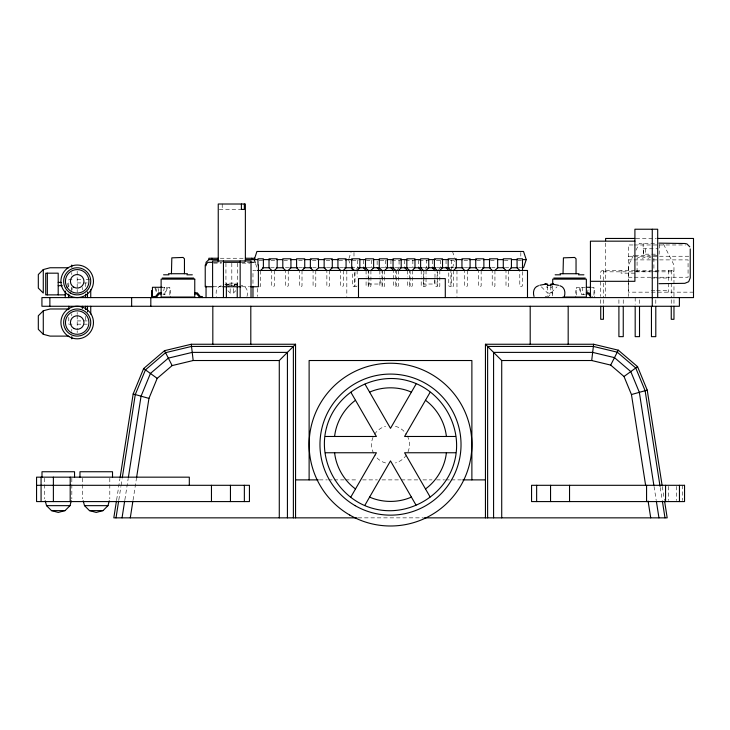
<?xml version="1.0" encoding="UTF-8"?>
<svg xmlns="http://www.w3.org/2000/svg" width="730" height="730" viewBox="0 0 730 730"><rect width="100%" height="100%" fill="white"/><g stroke="black" fill="none" stroke-linecap="round" stroke-linejoin="round"><path stroke-width="0.55" stroke-dasharray="3.65 2.74" d="M116.627 499.84L119.966 478.433M118.817 499.922L120.925 486.472M121.098 485.35L122.147 478.624M124.867 499.831L128.206 478.424M133.079 499.995L136.565 477.657M164.378 287.282L163.027 294.582L164.925 294.582L167.635 287.282M587.358 293.533L588.325 288.323M246.968 296.471C248.784 291.599 246.557 286.269 241.219 285.257M164.414 294.582L166.759 287.282M348.904 258.593L351.276 251.476M452.509 267.755L454.881 260.628M633.512 255.171L628.576 265.036L628.576 279.636M635.976 250.244L639.425 243.336L656.352 243.336M235.16 284.326L233.436 286.771L233.436 284.079L236.474 284.326L234.75 286.771L234.75 284.079L238.829 284.49M547.692 297.594L550.657 293.925L552.71 293.925M227.86 290.723L230.178 293.04L233.436 293.04L235.754 290.723M259.862 286.744L260.674 285.923L260.674 270.465M357.134 285.923L356.322 286.744L354.424 285.923L354.424 270.465M397.038 269.79L399.073 267.755L399.073 260.218M425.271 269.105L426.63 267.755L426.63 260.218M440.409 260.218L440.409 267.755L437.699 270.465L437.699 285.923L436.887 286.744L434.989 285.923L434.989 270.465M541.377 286.853L547.564 293.04L550.812 293.04L556.999 286.853M550.812 287.702L552.126 286.771M221.144 285.695C216.308 287.082 215.323 292.201 216.646 296.471M651.096 256.905L648.286 258.256L645.484 256.905L642.683 258.256L639.881 256.905L637.08 258.256L637.08 273.175M224.785 284.49L228.873 284.079L228.873 286.771L227.139 284.326L228.682 284.079M227.139 284.326L230.178 284.079L230.178 286.771M236.347 285.366L237.232 285.293M230.178 285.311L233.436 285.311M219.283 209.428L240.298 209.428M636.031 238.454L656.316 238.454M632.883 244.97L628.393 244.97L628.393 282.063M634.005 244.97L685.643 244.97M643.121 248.766L657.986 248.766M643.422 254.186L643.422 248.766L643.395 254.186L657.986 254.186M634.908 255.272L650.101 255.272M653.35 255.272L657.693 255.272M628.393 256.248L632.883 256.248M634.005 256.248L689.01 256.248M220.332 258.256L243.291 258.256M628.393 259.889L632.901 259.889M634.023 259.889L688.071 259.889L688.071 277.245L634.023 277.245M259.041 260.427L263.384 260.427M271.058 260.427L275.128 260.427M283.824 260.427L290.941 260.427M298.625 260.427L302.695 260.427M312.404 260.427L318.508 260.427M326.182 260.427L332.287 260.427M338.948 260.427L346.066 260.427M352.307 260.427L358.832 260.427M366.423 260.427L373.623 260.427M380.202 260.427L387.402 260.427M391.946 260.427L401.19 260.427M405.734 260.427L414.969 260.427M419.513 260.427L428.747 260.427M436.339 260.427L440.491 260.427M450.2 260.427L454.27 260.427M463.988 260.427L468.049 260.427M476.745 260.427L483.871 260.427M490.523 260.427L496.628 260.427M504.311 260.427L510.407 260.427M518.154 260.427L521.412 260.427M213.635 262.326L221.838 262.326M240.927 262.326L249.988 262.326M213.689 263.138L221.382 263.138M242.241 263.138L249.934 263.138M270.602 267.755L275.155 267.755M285.412 267.755L288.834 267.755M299.081 267.755L302.503 267.755M312.75 267.755L316.172 267.755M326.429 267.755L329.841 267.755M340.098 267.755L343.52 267.755M351.276 267.755L358.101 267.755M367.199 267.755L371.752 267.755M381.115 267.755L385.394 267.755M394.784 267.755L399.045 267.755M408.453 267.755L413.016 267.755M422.935 267.755L426.685 267.755M436.586 267.755L440.354 267.755M450.237 267.755L454.033 267.755M464.28 267.755L467.702 267.755M477.958 267.755L481.371 267.755M491.628 267.755L495.04 267.755M505.297 267.755L508.719 267.755M518.966 267.755L523.529 267.755M256.385 270.465L252.972 270.465L252.972 285.156M635.091 270.465L602.086 270.465L600.726 271.825L600.726 296.471M636.222 270.465L673.972 270.465M634.908 271.551L650.101 271.551M653.35 271.551L656.608 271.551M603.436 271.825L635.091 271.825M636.222 271.825L671.253 271.825M634.945 273.175L621.075 273.175L621.075 270.465M628.393 277.245L632.901 277.245M651.269 278.002L655.595 278.002M656.671 278.002L668.543 278.002M72.033 279.69L68.784 279.69L68.784 287.52M77.188 279.69L81.714 279.69M86.231 279.69L89.626 279.69M77.188 282.939L87.5 282.939M213.014 286.744L221.637 286.744M241.986 286.744L249.532 286.744M161.12 287.282L169.807 287.282L169.807 295.577M585.268 287.282L576.581 287.282L576.581 295.577M591.774 287.282L593.946 287.282L593.946 296.581L591.893 296.508M651.269 290.458L655.595 290.458M656.671 290.458L668.543 290.458M169.807 290.54L170.619 290.54L170.619 297.594M576.581 290.54L575.769 290.54L575.769 297.594M593.946 290.54L594.758 290.54L594.758 297.594M693.5 292.164L628.393 292.164L628.393 283.185M552.71 292.839L550.137 292.839L547.171 296.508L545.118 296.508M585.268 294.582L581.472 294.582L578.753 287.282M77.188 320.917L87.5 320.917M72.033 324.175L68.784 324.175L68.784 316.346M77.188 324.175L89.626 324.175M319.366 479.884L327.332 479.884M328.473 479.884L333.017 479.884M334.157 479.884L344.405 479.884M345.546 479.884L358.065 479.884M362.609 479.884L377.41 479.884M381.963 479.884L400.177 479.884M401.308 479.884L418.381 479.884M422.935 479.884L432.041 479.884M436.595 479.884L444.561 479.884M445.702 479.884L450.255 479.884M451.386 479.884L461.634 479.884M358.092 517.853L422.907 517.853M226.382 285.293L227.267 285.366M234.941 284.079L236.474 284.326M546.25 286.771L547.564 287.702M672.613 270.465L673.972 271.825M228.454 284.326L229.603 285.959M663.616 244.322L673.972 265.036L673.972 297.594M67.552 283.349L68.51 287.83M154.997 288.323L156.548 292.493M452.509 251.476L454.544 257.58M348.566 259.615L350.254 264.698M255.573 263.685L256.933 267.755M579.629 287.282L581.974 294.582M155.49 287.282L157.16 292.493M582.011 287.282L583.37 294.582M158.063 288.323L158.647 291.452M662.283 486.481L664.382 499.931M660.23 487.476L662.165 499.858M654.043 486.472L656.151 499.922M682.367 485.304L682.367 500.497M676.409 486.39L676.409 500.497M673.972 299.765L673.972 305.186M671.253 270.465L671.253 297.594M671.253 299.765L671.253 305.186M668.543 270.465L668.543 292.164M668.269 486.39L668.269 500.497M659.418 244.422L659.144 254.186M655.795 299.82L655.795 304.291M653.898 258.256L653.898 270.465M645.53 248.766L645.502 254.186M643.121 243.336L643.148 248.766M639.517 299.82L639.517 304.291M635.182 297.594L635.182 304.291M628.576 280.758L628.576 296.471M623.247 299.82L623.247 304.291M618.903 299.82L618.903 304.291M605.608 243.008L605.608 296.453M603.436 270.465L603.436 297.594M603.436 299.765L603.436 305.186M600.726 299.765L600.726 305.186M552.71 285.859L552.71 297.046M550.812 286.416L550.812 293.04M547.564 286.416L547.564 293.04M522.498 271.569L522.498 285.923L520.599 286.744L519.787 285.923L519.787 270.465M520.809 252.498L520.809 257.58M508.719 270.465L508.719 285.923L507.898 286.744L505.999 285.923L505.999 270.465M494.931 270.465L494.931 285.923L494.119 286.744L492.221 285.923L492.221 270.465M481.152 270.465L481.152 285.923L480.34 286.744L478.442 285.923L478.442 270.465M467.373 270.465L467.373 285.923L466.561 286.744L464.663 285.923L464.663 270.465M456.962 270.465L456.962 296.462M453.595 270.465L453.595 285.923L452.782 286.744L450.885 285.923L450.885 270.465M451.478 260.218L451.478 285.923L450.666 286.744L448.767 285.923L448.767 270.465M446.057 260.218L446.057 267.755M439.816 270.465L439.816 285.923L439.004 286.744L437.106 285.923L437.106 270.465M434.441 279.69L434.441 284.025L423.592 284.025L423.592 279.69M432.269 260.218L432.269 267.755M426.037 270.465L426.037 277.09M426.037 278.194L426.037 285.923L424.139 286.744L423.318 285.923L423.318 270.465M423.92 270.465L423.92 285.923L423.108 286.744L421.21 285.923L421.21 278.194M421.21 270.465L421.21 277.09M418.491 260.218L418.491 267.755M412.851 260.218L412.851 267.755M412.258 270.465L412.258 285.923L411.437 286.744L409.539 285.923L409.539 270.465M410.141 270.465L410.141 285.923L409.32 286.744L407.422 285.923L407.422 278.194M407.422 270.465L407.422 277.09M404.712 260.218L404.712 267.755M398.471 270.465L398.471 285.923L397.658 286.744L395.76 285.923L395.76 270.465M396.353 270.465L396.353 285.923L395.541 286.744L393.643 285.923L393.643 270.465M390.933 260.218L390.933 266.733M385.294 260.218L385.294 267.755M384.692 270.465L384.692 285.923L383.88 286.744L381.982 285.923L381.982 270.465M382.575 270.465L382.575 285.923L381.763 286.744L379.865 285.923L379.865 278.194M380.193 279.69L380.193 284.025L369.344 284.025L369.344 279.69M379.865 270.465L379.865 277.09M377.154 261.03L377.154 267.755M371.506 260.218L371.506 267.755M370.913 270.465L370.913 285.923L370.101 286.744L368.203 285.923L368.203 270.465M368.796 270.465L368.796 285.923L367.984 286.744L366.086 285.923L366.086 278.194M366.086 270.465L366.086 277.09M363.376 260.218L363.376 267.755M357.727 260.218L357.727 267.755L355.017 270.465L355.017 285.923L354.205 286.744L352.307 285.923L352.307 271.569M357.134 270.465L357.134 277.09M353.986 252.498L353.986 257.58M346.823 270.465L346.823 296.462M343.355 270.465L343.355 285.923L341.457 286.744L340.636 285.923L340.636 270.465M329.577 270.465L329.577 285.923L327.67 286.744L326.857 285.923L326.857 270.465M315.789 270.465L315.789 285.923L314.977 286.744L313.079 285.923L313.079 270.465M302.01 270.465L302.01 285.923L301.198 286.744L299.3 285.923L299.3 270.465M288.231 270.465L288.231 285.923L286.333 286.744L285.521 285.923L285.521 270.465M274.453 270.465L274.453 285.923L272.555 286.744L271.743 285.923L271.743 270.465M257.58 288.487L257.58 296.453M244.842 260.975L244.842 262.326M237.679 263.211L237.679 285.622M237.232 285.558L237.232 283.121L226.382 283.121L226.382 285.558M233.436 288.624L233.436 293.04M231.811 263.211L231.811 285.622M230.178 288.624L230.178 293.04M225.935 263.211L225.935 285.622M222.221 204.008L222.221 209.428M218.781 260.975L218.781 262.326M217.704 260.975L217.704 262.326M109.801 478.25L109.801 498.873M85.602 282.939L85.602 287.52M85.602 316.346L85.602 320.917M82.682 478.25L82.682 498.873M82.344 287.447L82.344 289.755M77.188 271.195L77.188 288.432M77.188 289.454L77.188 292.429M77.188 312.422L77.188 314.411M77.188 315.424L77.188 329.668M77.188 330.681L77.188 332.67M72.033 287.447L72.033 289.755M71.768 272.546L71.768 274.535M71.768 287.419L71.768 292.064M71.768 313.781L71.768 315.762M71.768 329.33L71.768 331.31M71.832 478.25L71.832 498.873M44.703 478.25L44.703 498.873M407.413 435.993A18.989 18.989 0 0 1 407.413 453.239M406.427 454.954A18.989 18.989 0 0 1 395.414 462.957M385.586 462.957A18.989 18.989 0 0 1 374.572 454.954M373.587 453.239A18.989 18.989 0 0 1 373.587 435.993M374.572 434.277A18.989 18.989 0 0 1 385.586 426.274M395.414 426.274A18.989 18.989 0 0 1 406.427 434.277"/><path stroke-width="1.09" d="M593.627 344.25L485.441 344.25L501.72 360.52L591.702 360.52L593.627 344.25L618.292 350.181L637.564 366.67L647.227 390.121L662.11 485.368M334.605 436.476C336.119 422.341 344.022 408.654 355.501 400.277M446.395 452.755C444.88 466.89 436.978 480.577 425.49 488.954M116.453 500.962L113.807 517.853L356.952 517.853M120.149 477.311L133.17 393.963L143.646 368.55L164.533 350.674L191.26 344.25L295.559 344.25L295.559 517.853M116.015 517.853L118.643 501.045M122.321 477.502L135.278 394.556L145.462 369.864L165.546 352.672L191.516 346.431L293.378 346.431L293.378 517.853M122.047 517.853L124.684 500.953M128.389 477.292L141.063 396.18L150.426 373.459L168.338 358.129L192.227 352.389L287.419 352.389L287.419 517.853M130.287 517.853L132.896 501.108M136.565 477.657L148.947 398.388L157.196 378.368L172.143 365.584L193.185 360.52L279.28 360.52L295.559 344.25M45.224 500.807L46.519 505.653L51.483 510.617L58.263 512.433L65.043 510.617L70.007 505.653L71.312 500.807M83.202 500.807L84.497 505.653L89.462 510.617L96.241 512.433L103.021 510.617L107.985 505.653L109.29 500.807M564.345 296.471C565.677 292.201 564.692 287.082 559.855 285.695M523.529 267.755L526.239 259.615L523.529 251.476L256.933 251.476L254.213 259.615L255.235 262.663M591.702 360.52L610.682 365.091L618.292 350.181M350.893 496.938L376.406 452.755L325.379 452.755M416.009 384.153L390.495 428.337L364.991 384.153M364.991 505.078L390.495 460.895L416.009 505.078M430.107 392.293L404.593 436.476L455.611 436.476M156.101 297.594L159.067 293.925L161.12 293.925M43.28 269.571L38.316 274.535L38.316 288.095L43.28 293.059L43.28 269.571L50.06 267.755L68.51 267.755M68.51 308.982L50.06 308.982L43.28 310.798L38.316 315.762L38.316 329.33L43.28 334.294L50.06 336.11L68.51 336.11M260.674 270.465L263.384 267.755L263.384 258.803L257.964 258.803L257.964 264.944M274.453 270.465L277.163 267.755L277.163 258.803L269.023 258.803L269.023 267.755L271.743 270.465M288.231 270.465L290.941 267.755L290.941 258.803L282.811 258.803L282.811 267.755L285.521 270.465M302.01 270.465L304.729 267.755L304.729 258.803L296.59 258.803L296.59 267.755L299.3 270.465M315.789 270.465L318.508 267.755L318.508 258.803L310.369 258.803L310.369 267.755L313.079 270.465M329.577 270.465L332.287 267.755L332.287 258.803L324.147 258.803L324.147 267.755L326.857 270.465M343.355 270.465L346.066 267.755L346.066 258.803L337.926 258.803L337.926 267.755L340.636 270.465M357.134 270.465L359.844 267.755L359.844 258.803L351.705 258.803L351.705 267.755L354.424 270.465M370.913 270.465L373.623 267.755L373.623 258.803L365.493 258.803L365.493 267.755L368.203 270.465M384.692 270.465L387.402 267.755L387.402 258.803L379.272 258.803L379.272 267.755L381.982 270.465M398.471 270.465L401.19 267.755L401.19 258.803L393.05 258.803L393.05 267.755L395.76 270.465M412.258 270.465L414.969 267.755L414.969 258.803L406.829 258.803L406.829 267.755L409.539 270.465M426.037 270.465L428.747 267.755L428.747 258.803L420.608 258.803L420.608 267.755L423.318 270.465M439.816 270.465L442.526 267.755L442.526 258.803L434.387 258.803L434.387 267.755L437.106 270.465M453.595 270.465L456.305 267.755L456.305 258.803L448.165 258.803L448.165 267.755L450.885 270.465M467.373 270.465L470.083 267.755L470.083 258.803L461.953 258.803L461.953 267.755L464.663 270.465M481.152 270.465L483.871 267.755L483.871 258.803L475.732 258.803L475.732 267.755L478.442 270.465M494.931 270.465L497.65 267.755L497.65 258.803L489.511 258.803L489.511 267.755L492.221 270.465M508.719 270.465L511.429 267.755L511.429 258.803L503.289 258.803L503.289 267.755L505.999 270.465M558.541 285.311L552.126 284.079M218.224 259.615L208.844 259.615L206.043 262.326L206.043 265.738M645.63 485.35L631.45 394.547L624.004 376.498L637.564 366.67M538.521 285.695C533.685 287.082 532.699 292.201 534.022 296.471M369.599 392.138C382.602 386.38 398.398 386.38 411.401 392.138M411.401 497.094C398.398 502.851 382.602 502.851 369.599 497.094M631.45 394.547L647.227 390.121M659.053 283.687L684.822 283.322L688.655 281.734L690.242 277.902L690.242 248.93M546.25 284.079L544.525 284.326L547.564 284.079L547.564 285.877M545.976 284.079L539.78 285.257M547.564 285.311L550.812 285.311M241.019 209.428L244.34 209.428L244.34 204.008M634.908 238.454L605.608 238.454L605.608 240.727M657.447 238.454L693.5 238.454L693.5 297.594L41.929 297.594L41.929 306.272L679.393 306.272L679.393 297.594M634.908 241.165L590.424 241.165L590.424 297.594M218.224 258.256L208.844 258.256L208.844 259.615M245.389 258.256L254.77 258.256L254.77 259.615M245.389 259.615L257.626 259.615M263.32 259.615L270.155 259.615M276.98 259.615L282.674 259.615M290.64 259.615L296.325 259.615M304.291 259.615L311.126 259.615M317.952 259.615L324.786 259.615M331.612 259.615L338.437 259.615M345.272 259.615L352.097 259.615M360.063 259.615L365.757 259.615M373.724 259.615L379.418 259.615M387.384 259.615L393.068 259.615M401.044 259.615L406.729 259.615M414.695 259.615L420.389 259.615M428.355 259.615L435.19 259.615M442.015 259.615L448.84 259.615M455.675 259.615L462.501 259.615M469.326 259.615L476.161 259.615M484.127 259.615L489.821 259.615M497.787 259.615L503.472 259.615M511.447 259.615L517.132 259.615M522.826 259.615L526.239 259.615M212.904 262.326L207.995 262.326L205.23 265.036L205.23 286.744L213.014 286.744M223.453 262.326L240.161 262.326M250.718 262.326L253.812 262.326M262.627 267.755L269.461 267.755M276.296 267.755L283.13 267.755M289.965 267.755L297.94 267.755M303.643 267.755L311.619 267.755M318.453 267.755L325.288 267.755M330.982 267.755L338.957 267.755M344.651 267.755L352.626 267.755M358.33 267.755L366.305 267.755M372.884 267.755L379.974 267.755M386.535 267.755L393.643 267.755M400.186 267.755L407.313 267.755M413.837 267.755L422.132 267.755M427.826 267.755L435.801 267.755M441.139 267.755L449.47 267.755M455.164 267.755L463.139 267.755M468.842 267.755L476.818 267.755M482.512 267.755L490.487 267.755M497.322 267.755L504.156 267.755M510.991 267.755L517.826 267.755M257.526 270.465L527.489 270.465L527.489 297.594M168.447 273.723L187.437 273.723M560.038 273.723L579.027 273.723M163.566 274.809L168.995 274.809M186.898 274.809L192.319 274.809M555.156 274.809L560.585 274.809M578.489 274.809L583.909 274.809M162.206 278.057L193.678 278.057M553.796 278.057L585.268 278.057M590.424 281.315L634.908 281.315L634.908 229.229L657.693 229.229L657.693 297.594M58.199 282.401L61.22 282.401M58.199 285.658L62.233 285.658M222.696 286.744L240.918 286.744M250.609 286.744L258.393 286.744L258.393 265.036M162.206 287.282L152.442 287.282L152.442 297.594M586.354 287.282L590.908 287.282M152.442 290.54L151.63 290.54L151.63 297.594M161.12 292.839L158.547 292.839L155.581 296.508L153.528 296.508L153.528 297.594M194.764 292.839L197.337 292.839L200.303 296.508L202.356 296.508L202.356 297.594M586.354 292.839L588.928 292.839L590.707 295.039M194.764 293.925L196.817 293.925L199.783 297.594M586.354 293.925L588.407 293.925L590.78 296.854M65.253 294.874L45.725 294.874L45.725 273.175L58.199 273.175L58.199 294.874M562.903 297.046L586.354 297.046L586.354 279.143L552.71 279.143L552.71 284.737M325.379 436.476L376.406 436.476L350.893 392.293M455.611 452.755L404.593 452.755L430.107 496.938M295.559 479.884L318.225 479.884M462.774 479.884L485.441 479.884M36.564 485.304L249.441 485.304L249.441 501.583L36.564 501.583L36.564 477.164L189.316 477.164L189.316 485.304M46.519 505.653L70.007 505.653M84.497 505.653L107.985 505.653M51.483 510.617L65.043 510.617M89.462 510.617L103.021 510.617M424.039 517.853L667.183 517.853L664.565 501.054M552.318 284.079L553.851 284.326L550.812 284.079L550.812 285.877M659.053 243.136L684.822 243.501L686.894 243.911L689.832 246.849M133.17 393.963L148.947 398.388M143.646 368.55L157.196 378.368M425.49 400.277C436.978 408.654 444.88 422.341 446.395 436.476M355.501 488.954C344.022 480.577 336.119 466.89 334.605 452.755M610.682 365.091L624.004 376.498M519.787 270.465L517.068 267.755L517.068 258.803L522.498 258.803L522.498 270.465M446.057 267.755L448.767 270.465M432.269 267.755L434.989 270.465M418.491 267.755L421.21 270.465M404.712 267.755L407.422 270.465M390.933 267.755L393.643 270.465M377.154 267.755L379.865 270.465M363.376 267.755L366.086 270.465M164.533 350.674L172.143 365.584M660.057 486.353L645.119 390.714L635.748 367.993L617.27 352.179L593.371 346.431L487.622 346.431L487.622 517.853M662.347 500.981L664.984 517.853M653.87 485.359L639.334 392.338L630.784 371.579L614.487 357.636L592.66 352.389L493.58 352.389L493.58 517.853M656.325 501.045L658.953 517.853M648.085 501.045L650.713 517.853M191.26 344.25L193.185 360.52M679.457 485.304L679.457 501.583M673.972 306.272L673.972 319.293L671.253 319.293L671.253 306.272M665.559 485.304L665.559 501.583M655.795 306.518L655.795 336.649L651.452 336.649L651.452 306.518M652.264 229.229L652.264 306.272M646.57 485.304L646.57 501.583M639.517 306.518L639.517 336.649L635.182 336.649L635.182 306.518M623.247 306.518L623.247 336.649L618.903 336.649L618.903 306.518M603.436 306.272L603.436 319.293L600.726 319.293L600.726 306.272M576.043 273.723L576.043 258.803L574.683 257.444L563.423 257.845L563.022 273.723M569.537 485.304L569.537 501.583M568.177 306.272L568.177 344.25M550.548 485.304L550.548 501.583M536.641 485.304L536.641 501.583M530.199 306.272L530.199 344.25M501.72 360.52L501.72 517.853M485.441 344.25L485.441 517.853M471.881 479.884L471.881 360.52L309.118 360.52L309.118 479.884M445.291 297.594L445.291 278.604L358.494 278.604L358.494 297.594M352.307 267.153L352.307 270.465M279.28 360.52L279.28 517.853M252.972 286.288L252.972 297.594M251.695 258.256L251.695 259.615M251.02 297.594L251.02 260.975L212.603 260.975L212.603 297.594M250.801 306.272L250.801 344.25M245.371 260.975L245.371 204.008L218.243 204.008L218.243 260.975M244.358 485.304L244.358 501.583M241.402 204.008L241.402 209.428M240.161 260.975L240.161 297.594M237.232 287.282L237.232 297.594M230.452 485.304L230.452 501.583M226.382 287.282L226.382 297.594M223.453 260.975L223.453 297.594M212.822 306.272L212.822 344.25M211.928 258.256L211.928 259.615M211.463 485.304L211.463 501.583M206.043 286.215L206.043 297.594M184.453 273.723L184.453 258.803L183.093 257.444L171.833 257.845L171.431 273.723M150.818 297.594L150.818 306.272M131.637 297.594L131.637 306.272M112.52 477.164L112.52 471.744L79.962 471.744L79.962 477.164M90.748 289.755L90.748 297.594M90.748 306.272L90.748 314.101M87.5 291.954L87.5 297.594M87.5 306.272L87.5 311.902M85.602 294.208L85.602 297.594M85.602 306.272L85.602 309.648M82.344 306.272L82.344 308.525M74.542 477.164L74.542 471.744L41.993 471.744L41.993 477.164M71.768 265.036L71.768 267.216M71.768 336.639L71.768 338.82M70.199 477.164L70.199 501.583M68.784 294.208L68.784 297.594M68.784 306.272L68.784 309.648M68.51 294.336L68.51 297.594M65.253 291.078L65.253 297.594M53.381 477.164L53.381 501.583M49.868 297.594L49.868 306.272M47.35 273.175L47.35 294.874M43.28 310.798L43.28 334.294M41.072 477.164L41.072 501.583M326.565 427.488C317.185 461.643 339.094 499.594 373.368 508.545C407.532 517.935 445.473 496.026 454.434 461.743C463.815 427.588 441.905 389.637 407.632 380.686C373.468 371.296 335.517 393.214 326.565 427.488M194.764 279.143L161.12 279.143L161.12 297.046L194.764 297.046L194.764 279.143M684.548 485.304L531.559 485.304L531.559 501.583L684.548 501.583L684.548 485.304M69.049 336.639A16.279 16.279 0 0 0 93.467 322.55A16.279 16.279 0 0 0 69.049 308.452A16.279 16.279 0 0 0 69.049 336.639M73.803 328.418A6.78 6.78 0 0 0 83.968 322.55A6.78 6.78 0 0 0 73.803 316.674A6.78 6.78 0 0 0 73.803 328.418M71.321 332.716A11.744 11.744 0 0 0 88.932 322.55A11.744 11.744 0 0 0 71.321 312.376A11.744 11.744 0 0 0 71.321 332.716M65.444 329.33A13.56 13.56 0 0 0 88.932 329.33A13.56 13.56 0 0 0 77.188 308.982A13.56 13.56 0 0 0 65.444 329.33M69.049 295.413A16.279 16.279 0 0 0 93.467 281.315A16.279 16.279 0 0 0 69.049 267.216A16.279 16.279 0 0 0 69.049 295.413M73.803 287.191A6.78 6.78 0 0 0 83.968 281.315A6.78 6.78 0 0 0 73.803 275.438A6.78 6.78 0 0 0 73.803 287.191M67.014 287.191A11.744 11.744 0 0 0 87.363 287.191A11.744 11.744 0 0 0 77.188 269.571A11.744 11.744 0 0 0 67.014 287.191M70.408 293.059A13.56 13.56 0 0 0 90.748 281.315A13.56 13.56 0 0 0 70.408 269.571A13.56 13.56 0 0 0 70.408 293.059M349.807 515.088A81.377 81.377 0 0 0 471.881 444.616A81.377 81.377 0 0 0 349.807 374.143A81.377 81.377 0 0 0 349.807 515.088M355.236 505.698A70.527 70.527 0 0 0 461.031 444.616A70.527 70.527 0 0 0 355.236 383.533A70.527 70.527 0 0 0 355.236 505.698"/></g></svg>
